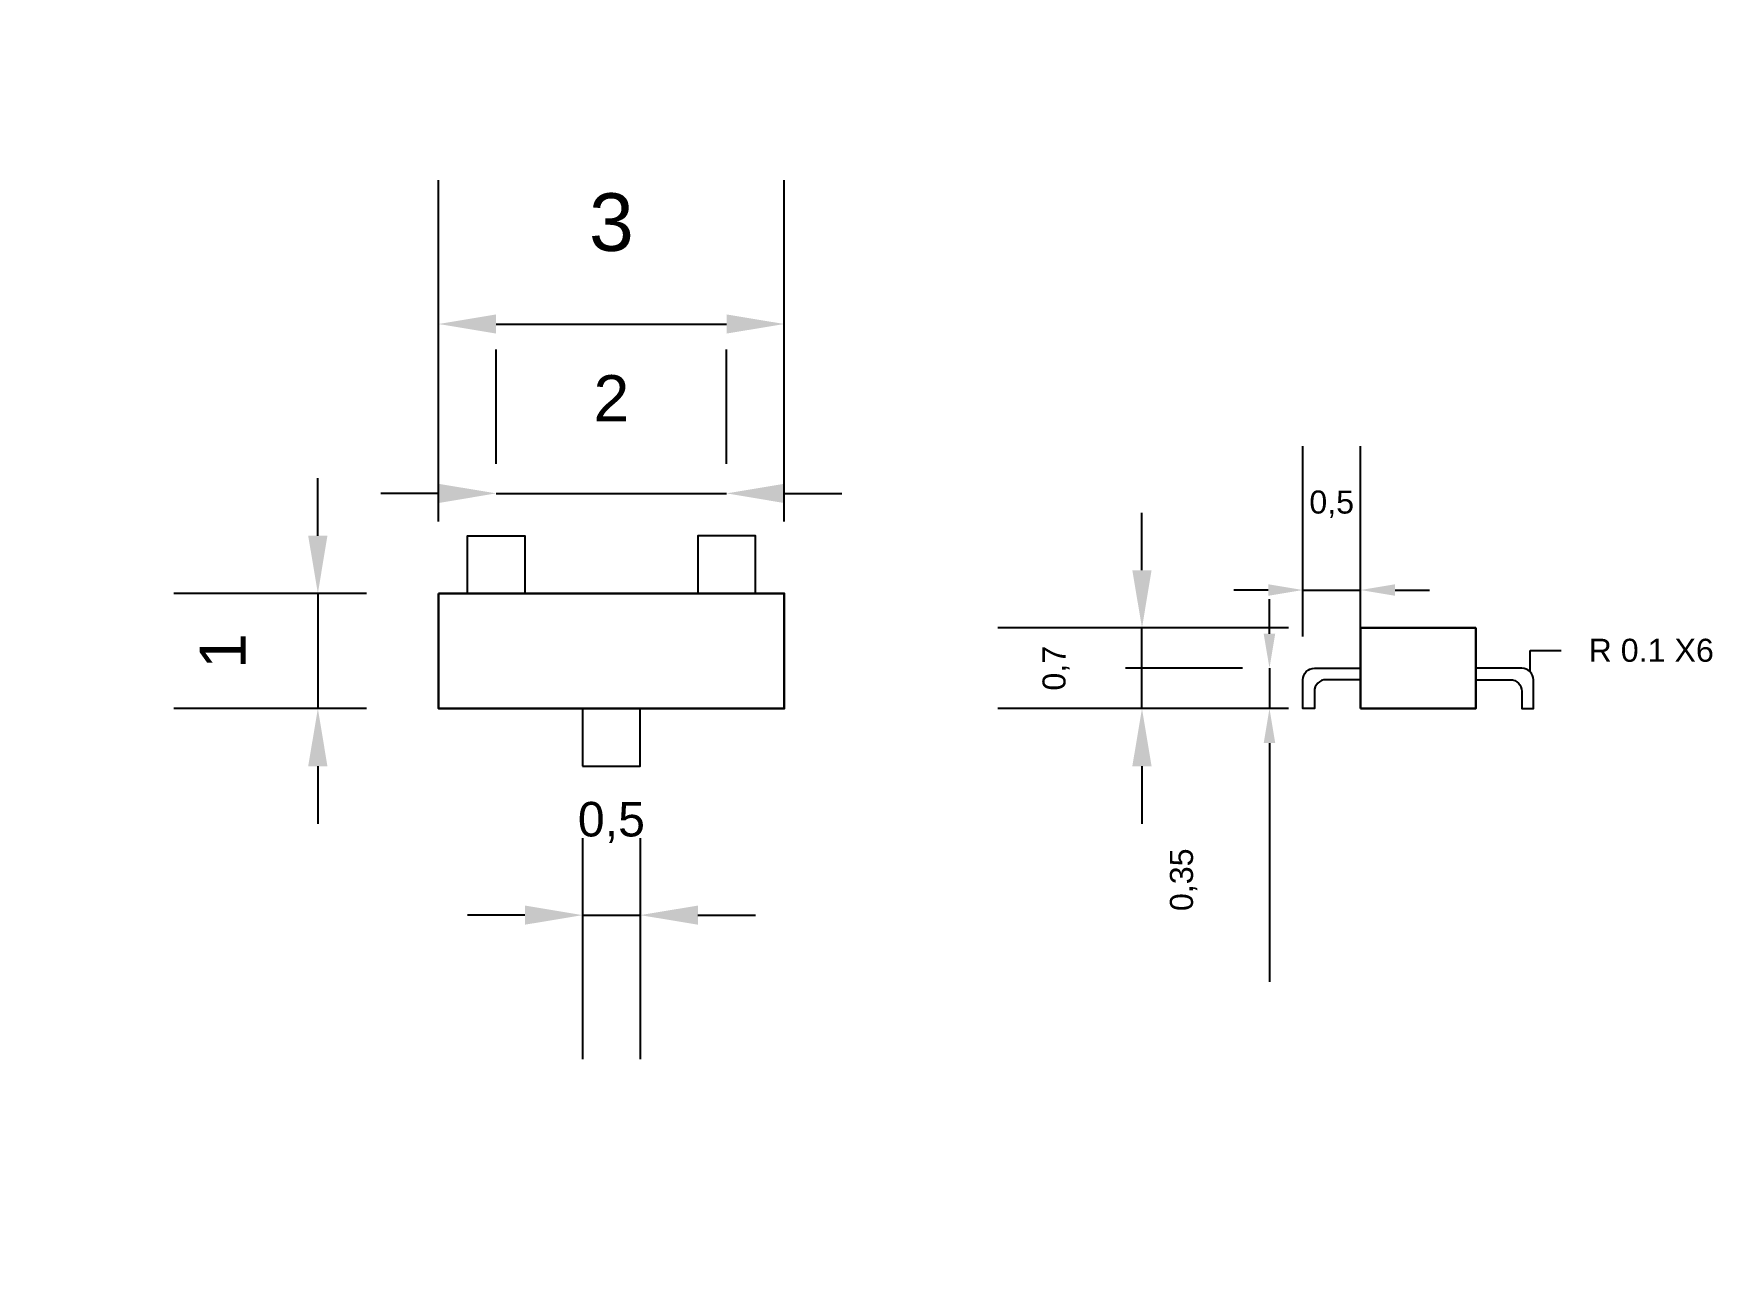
# Model space of a CAD drawing. Header units: millimetres. Extents: x 6.5 to 21.1, y 4.2 to 14.9.
import ezdxf

# ---------------------------------------------------------------- set-up
doc = ezdxf.new("R2010")
doc.units = ezdxf.units.MM
doc.layers.add('ChipNearHDCapacitor', color=202, linetype='Continuous', lineweight=30)
doc.layers.add('CNHDC Pins', color=253, linetype='Continuous')
doc.layers.add('Cote', color=7, linetype='Continuous')
doc.styles.get("Standard").update_dxf_attribs({"font": 'arial.ttf'})
doc.dimstyles.new('ISO-25', dxfattribs={"dimtxt": 2.5, "dimasz": 2.5, "dimexe": 1.25, "dimexo": 0.625, "dimtad": 1, "dimtxsty": 'Standard', "dimcen": 2.5, "dimadec": 0, "dimazin": 0, "dimtfac": 1, "dimtmove": 0, "dimatfit": 3, "dimfxl": 1, "dimarcsym": 0})

# ---------------------------------------------------------------- blocks, each defined once
blk = doc.blocks.new('*D1')
at = {"layer": 'Cote', "color": 0, "lineweight": -2, "transparency": 16777216}
for p, q in [((10, 10.625), (10, 13.588)), ((13, 10.625), (13, 13.588)), ((10.5, 12.338), (12.5, 12.338))]:
    blk.add_line(p, q, dxfattribs=at)
at = {"layer": 'Cote', "color": 0, "transparency": 16777216}
for points in [[(10.5, 12.421), (10.5, 12.255), (10, 12.338)], [(12.5, 12.421), (12.5, 12.255), (13, 12.338)]]:
    blk.add_solid(points, dxfattribs=at)
at = {"layer": 'Defpoints', "color": 0, "transparency": 16777216}
for p in [(13, 12.338), (10, 10), (13, 10)]:
    blk.add_point(p, dxfattribs=at)
at = {"layer": 'Cote', "color": 0, "transparency": 16777216, "insert": (11.5, 13.219), "char_height": 2.5, "attachment_point": 5}
blk.add_mtext('{\\H0.2x;3}', dxfattribs=at)
blk = doc.blocks.new('*D2')
at = {"layer": 'Cote', "color": 0, "lineweight": -2, "transparency": 16777216}
for p, q in [((8.953, 10.5), (8.953, 11)), ((9.375, 10), (7.703, 10)), ((8.953, 10), (8.953, 9)), ((9.375, 9), (7.703, 9)), ((8.953, 8.5), (8.953, 8))]:
    blk.add_line(p, q, dxfattribs=at)
at = {"layer": 'Cote', "color": 0, "transparency": 16777216}
for points in [[(8.869, 10.5), (9.036, 10.5), (8.953, 10)], [(8.869, 8.5), (9.036, 8.5), (8.953, 9)]]:
    blk.add_solid(points, dxfattribs=at)
at = {"layer": 'Defpoints', "color": 0, "transparency": 16777216}
for p in [(10, 10), (8.953, 9), (10, 9)]:
    blk.add_point(p, dxfattribs=at)
at = {"layer": 'Cote', "color": 0, "transparency": 16777216, "insert": (8.127, 9.5), "char_height": 2.5, "attachment_point": 5, "rotation": 90}
blk.add_mtext('{\\H0.16x;1}', dxfattribs=at)
blk = doc.blocks.new('*D3')
at = {"layer": 'Cote', "color": 0, "lineweight": -2, "transparency": 16777216}
for p, q in [((10.5, 11.125), (10.5, 12.118)), ((12.5, 11.125), (12.5, 12.118)), ((10, 10.868), (9.5, 10.868)), ((10.5, 10.868), (12.5, 10.868)), ((13, 10.868), (13.5, 10.868))]:
    blk.add_line(p, q, dxfattribs=at)
at = {"layer": 'Cote', "color": 0, "transparency": 16777216}
for points in [[(10, 10.951), (10, 10.784), (10.5, 10.868)], [(13, 10.951), (13, 10.784), (12.5, 10.868)]]:
    blk.add_solid(points, dxfattribs=at)
at = {"layer": 'Defpoints', "color": 0, "transparency": 16777216}
for p in [(12.5, 10.868), (10.5, 10.5), (12.5, 10.5)]:
    blk.add_point(p, dxfattribs=at)
at = {"layer": 'Cote', "color": 0, "transparency": 16777216, "insert": (11.5, 11.694), "char_height": 2.5, "attachment_point": 5}
blk.add_mtext('{\\H0.16x;2}', dxfattribs=at)
blk = doc.blocks.new('*D4')
at = {"layer": 'Cote', "color": 0, "lineweight": -2, "transparency": 16777216}
for p, q in [((11.25, 7.875), (11.25, 5.957)), ((11.75, 7.875), (11.75, 5.957)), ((10.75, 7.207), (10.25, 7.207)), ((11.25, 7.207), (11.75, 7.207)), ((12.25, 7.207), (12.75, 7.207))]:
    blk.add_line(p, q, dxfattribs=at)
at = {"layer": 'Cote', "color": 0, "transparency": 16777216}
for points in [[(10.75, 7.29), (10.75, 7.124), (11.25, 7.207)], [(12.25, 7.29), (12.25, 7.124), (11.75, 7.207)]]:
    blk.add_solid(points, dxfattribs=at)
at = {"layer": 'Defpoints', "color": 0, "transparency": 16777216}
for p in [(11.25, 8.5), (11.75, 8.5), (11.75, 7.207)]:
    blk.add_point(p, dxfattribs=at)
at = {"layer": 'Cote', "color": 0, "transparency": 16777216, "insert": (11.5, 8.012), "char_height": 2.5, "attachment_point": 5}
blk.add_mtext('{\\H0.12x;0,5}', dxfattribs=at)
blk = doc.blocks.new('*D5')
at = {"layer": 'Cote', "color": 0, "lineweight": -2, "transparency": 16777216}
for p, q in [((16.104, 10.2), (16.104, 10.7)), ((17.375, 9.7), (14.854, 9.7)), ((16.104, 9), (16.104, 9.7)), ((17.375, 9), (14.854, 9)), ((16.104, 8.5), (16.104, 8))]:
    blk.add_line(p, q, dxfattribs=at)
at = {"layer": 'Cote', "color": 0, "transparency": 16777216}
for points in [[(16.02, 10.2), (16.187, 10.2), (16.104, 9.7)], [(16.02, 8.5), (16.187, 8.5), (16.104, 9)]]:
    blk.add_solid(points, dxfattribs=at)
at = {"layer": 'Defpoints', "color": 0, "transparency": 16777216}
for p in [(16.104, 9.7), (18, 9.7), (18, 9)]:
    blk.add_point(p, dxfattribs=at)
at = {"layer": 'Cote', "color": 0, "transparency": 16777216, "insert": (15.359, 9.35), "char_height": 2.5, "attachment_point": 5, "rotation": 90}
blk.add_mtext('{\\H0.08x;0,7}', dxfattribs=at)
blk = doc.blocks.new('*D6')
at = {"layer": 'Cote', "color": 0, "lineweight": -2, "transparency": 16777216}
for p, q in [((17.21, 9.65), (17.21, 9.95)), ((16.975, 9.35), (15.96, 9.35)), ((17.21, 9.35), (17.21, 9)), ((16.875, 9), (15.96, 9)), ((17.21, 8.7), (17.21, 6.629))]:
    blk.add_line(p, q, dxfattribs=at)
at = {"layer": 'Cote', "color": 0, "transparency": 16777216}
for points in [[(17.16, 9.65), (17.26, 9.65), (17.21, 9.35)], [(17.16, 8.7), (17.26, 8.7), (17.21, 9)]]:
    blk.add_solid(points, dxfattribs=at)
at = {"layer": 'Defpoints', "color": 0, "transparency": 16777216}
for p in [(17.6, 9.35), (17.21, 9), (17.5, 9)]:
    blk.add_point(p, dxfattribs=at)
at = {"layer": 'Cote', "color": 0, "transparency": 16777216, "insert": (16.465, 7.514), "char_height": 2.5, "attachment_point": 5, "rotation": 90}
blk.add_mtext('{\\H0.08x;0,35}', dxfattribs=at)
blk = doc.blocks.new('*D7')
at = {"layer": 'Cote', "color": 0, "lineweight": -2, "transparency": 16777216}
for p, q in [((17.5, 9.625), (17.5, 11.279)), ((18, 9.625), (18, 11.279)), ((17.2, 10.029), (16.9, 10.029)), ((17.5, 10.029), (18, 10.029)), ((18.3, 10.029), (18.6, 10.029))]:
    blk.add_line(p, q, dxfattribs=at)
at = {"layer": 'Cote', "color": 0, "transparency": 16777216}
for points in [[(17.2, 10.079), (17.2, 9.979), (17.5, 10.029)], [(18.3, 10.079), (18.3, 9.979), (18, 10.029)]]:
    blk.add_solid(points, dxfattribs=at)
at = {"layer": 'Defpoints', "color": 0, "transparency": 16777216}
for p in [(18, 10.029), (17.5, 9), (18, 9)]:
    blk.add_point(p, dxfattribs=at)
at = {"layer": 'Cote', "color": 0, "transparency": 16777216, "insert": (17.75, 10.774), "char_height": 2.5, "attachment_point": 5}
blk.add_mtext('{\\H0.08x;0,5}', dxfattribs=at)

msp = doc.modelspace()

# ---------------------------------------------------------------- linework, layer by layer
at = {"layer": 'ChipNearHDCapacitor'}
for points in [[(10, 10), (13, 10), (13, 9), (10, 9)], [(18, 9), (19, 9), (19, 9.7), (18, 9.7)]]:
    msp.add_lwpolyline(points, close=True, dxfattribs=at)
at = {"layer": 'CNHDC Pins'}
for points in [[(10.75, 10), (10.25, 10), (10.25, 10.5), (10.75, 10.5)], [(12.25, 10), (12.75, 10), (12.75, 10.5), (12.25, 10.5)], [(11.25, 8.5), (11.75, 8.5), (11.75, 9), (11.25, 9)]]:
    msp.add_lwpolyline(points, close=True, dxfattribs=at)
for points in [[(18, 9.25), (17.7, 9.25, 0.414214), (17.6, 9.15), (17.6, 9), (17.5, 9), (17.5, 9.25, -0.414214), (17.6, 9.35), (18, 9.35)], [(19, 9.25), (19.3, 9.25, -0.414214), (19.4, 9.15), (19.4, 9), (19.5, 9), (19.5, 9.25, 0.414214), (19.4, 9.35), (19, 9.35)]]:
    msp.add_lwpolyline(points, format="xyb", close=True, dxfattribs=at)
at = {"layer": 'Cote', "linetype": 'ByBlock', "lineweight": -2}
msp.add_line((19.471, 9.505), (19.741, 9.505), dxfattribs=at)
msp.add_lwpolyline([(19.471, 9.321), (19.471, 9.505)], dxfattribs=at)

# ---------------------------------------------------------------- texts
at = {"layer": 'Cote', "insert": (19.979, 9.606), "char_height": 0.2, "width": 1.05171, "attachment_point": 1}
msp.add_mtext('R 0.1 X{\\fArial|b0|i0|c238|p34;6}', dxfattribs=at)

# ---------------------------------------------------------------- dimensions: what is measured, and where the dimension line sits
at = {"layer": 'Cote'}
for base, p1, p2, text, override, picture, middle in [((13, 12.338), (10, 10), (13, 10), '{\\H0.2x;<>}', {"dimasz": 0.5}, '*D1', (11.5, 12.338)), ((12.5, 10.868), (10.5, 10.5), (12.5, 10.5), '{\\H0.16x;<>}', {"dimasz": 0.5}, '*D3', (11.5, 10.868)), ((18, 10.029), (17.5, 9), (18, 9), '{\\H0.08x;<>}', {"dimasz": 0.3}, '*D7', (17.75, 10.029)), ((11.75, 7.207), (11.25, 8.5), (11.75, 8.5), '{\\H0.12x;<>}', {"dimasz": 0.5}, '*D4', (11.5, 7.207))]:
    dim = msp.add_linear_dim(base=base, p1=p1, p2=p2, text=text, dimstyle='ISO-25', override=override, dxfattribs=at)
    dim.commit()
    dim.dimension.update_dxf_attribs({"geometry": picture, "text_midpoint": middle, "dimtype": 160})
for base, p1, p2, text, override, picture, middle in [((16.104, 9.7), (18, 9), (18, 9.7), '{\\H0.08x;<>}', {"dimasz": 0.5}, '*D5', (16.104, 9.35)), ((8.953, 9), (10, 10), (10, 9), '{\\H0.16x;<>}', {"dimasz": 0.5}, '*D2', (8.953, 9.5)), ((17.21, 9), (17.6, 9.35), (17.5, 9), '{\\H0.08x;<>}', {"dimasz": 0.3}, '*D6', (17.21, 7.514))]:
    dim = msp.add_linear_dim(base=base, p1=p1, p2=p2, angle=90, text=text, dimstyle='ISO-25', override=override, dxfattribs=at)
    dim.commit()
    dim.dimension.update_dxf_attribs({"geometry": picture, "text_midpoint": middle, "dimtype": 160})

doc.saveas('drawing.dxf')
